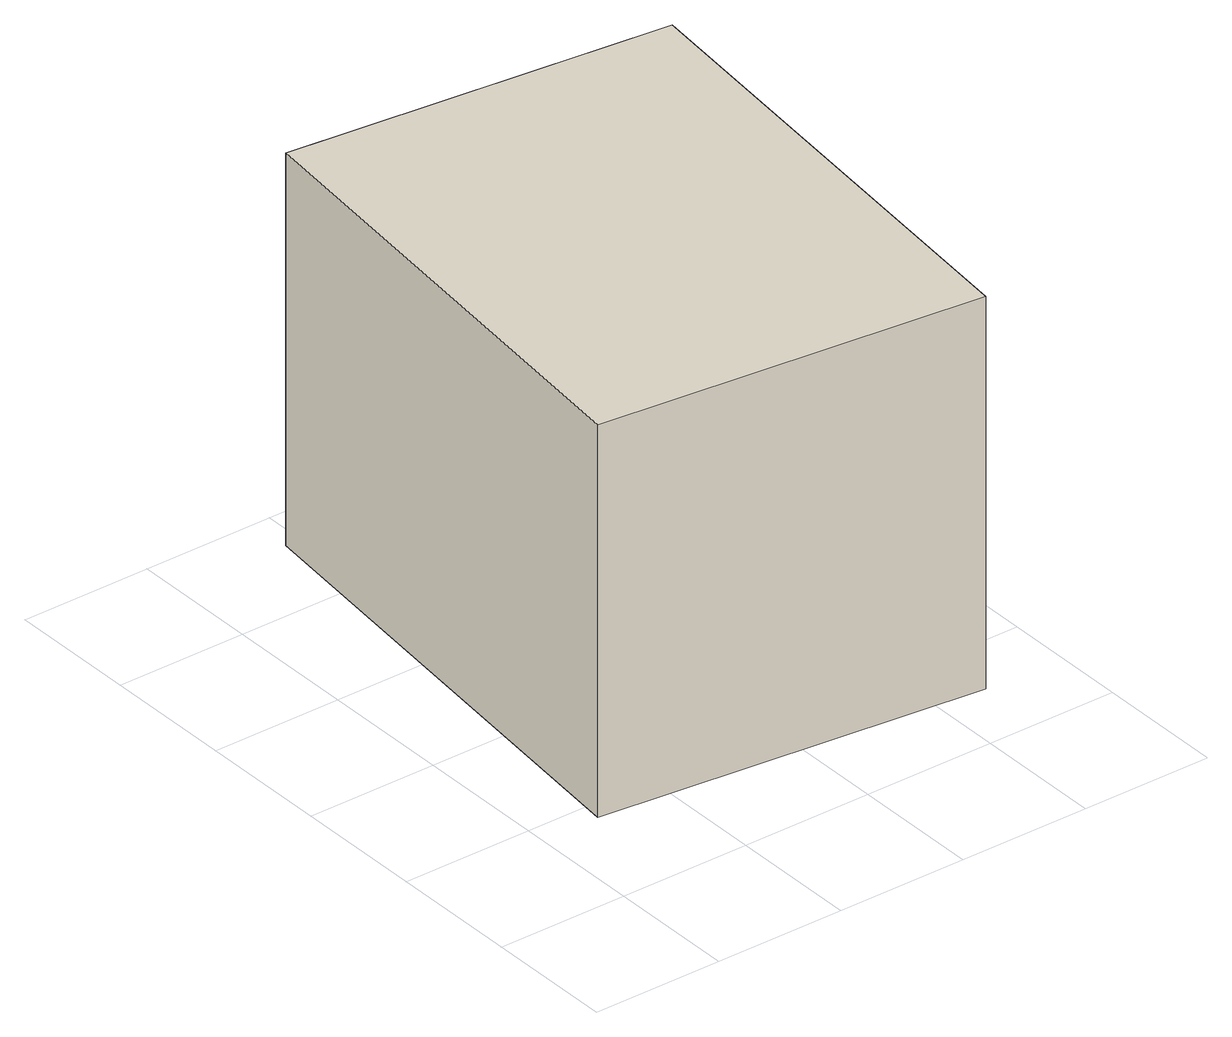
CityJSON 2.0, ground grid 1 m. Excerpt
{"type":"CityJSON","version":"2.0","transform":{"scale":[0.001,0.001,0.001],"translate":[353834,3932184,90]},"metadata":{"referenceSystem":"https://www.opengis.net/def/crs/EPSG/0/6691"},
"CityObjects":{
"building1":{"type":"Building","attributes":{"BuildingIDAttribute.prefecture":"14","BuildingIDAttribute.city":"14153","BuildingDetailAttribute.surveyYear":2015},"geometry":[{"type":"Solid","lod":"1","boundaries":[[[[0,1,2,3]],[[2,4,5,3]],[[1,6,4,2]],[[0,7,6,1]],[[3,5,7,0]],[[4,6,7,5]]]]}]}
},
"vertices":[
[454,848,910],[880,4673,910],[3796,4359,910],[3381,533,910],[3796,4359,3910],[3381,533,3910],[880,4673,3910],[454,848,3910]
]}
